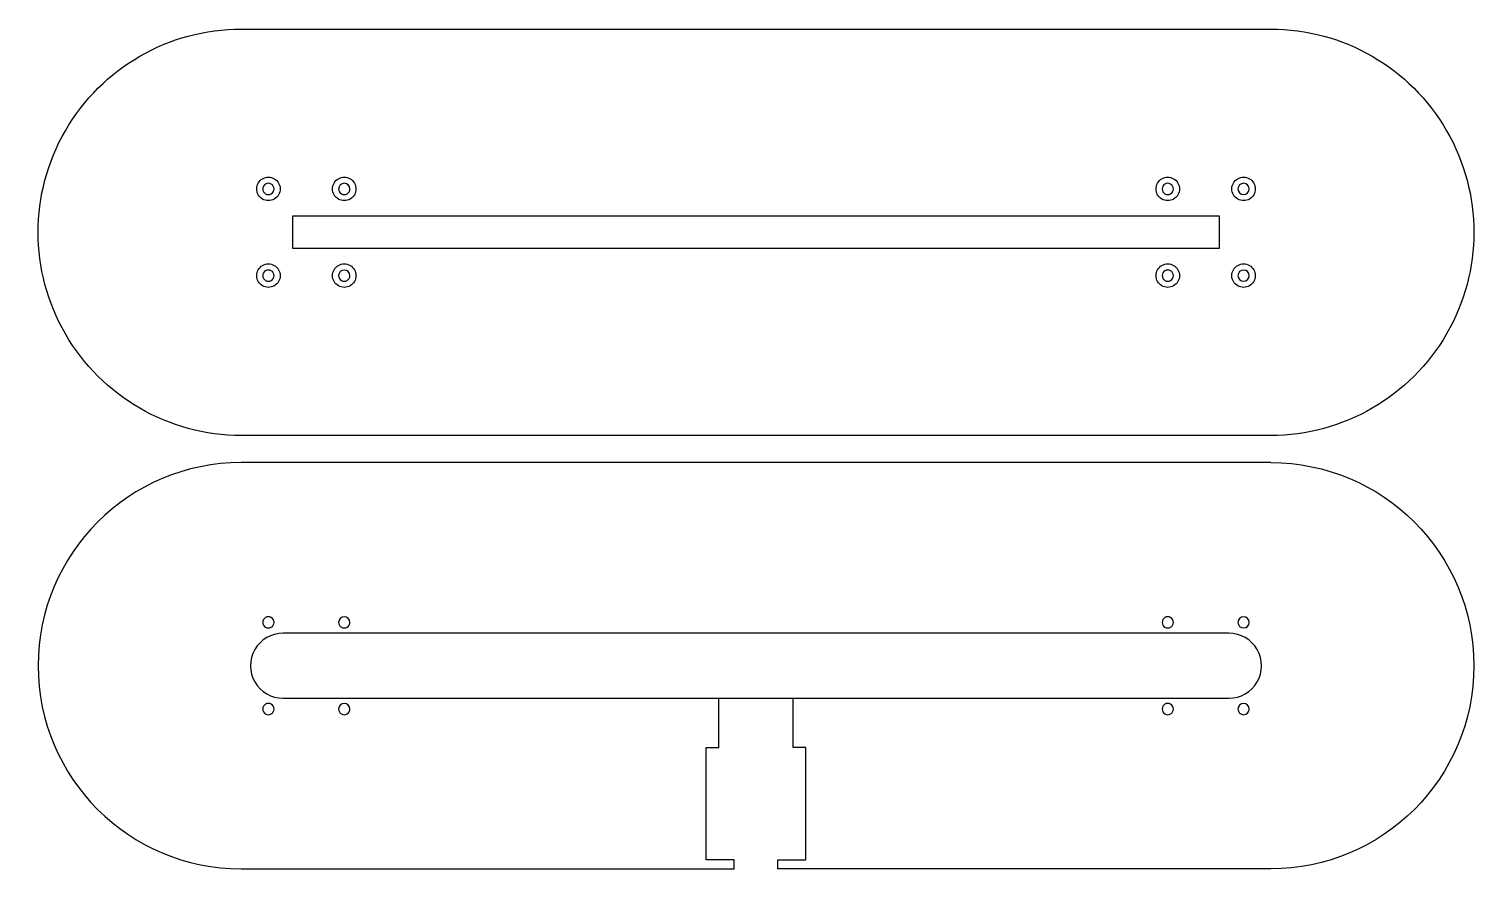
# Model space of a CAD drawing. Extents: x 4 to 542, y 5 to 160.
# Drawn here: x 273.7 to 542, y 5.3 to 160.3 of the extents above; entities that cross this region are included whole.
import ezdxf

# ---------------------------------------------------------------- set-up
doc = ezdxf.new("R2010")
doc.units = 0
doc.layers.get('0').update_dxf_attribs({"linetype": 'CONTINUOUS'})

msp = doc.modelspace()

# ---------------------------------------------------------------- linework, layer by layer
at = {"color": 5}
for p, q in [((312.83788, 160.349886), (502.8382, 160.349886)), ((318.873494, 130.849886), (318.873494, 130.849886)), ((320.003602, 130.849886), (320.003602, 130.849886)), ((332.873494, 130.849886), (332.873494, 130.849886)), ((334.003602, 130.849886), (334.003602, 130.849886)), ((484.873494, 130.849886), (484.873494, 130.849886)), ((486.003602, 130.849886), (486.003602, 130.849886)), ((498.873494, 130.849886), (498.873494, 130.849886)), ((500.003602, 130.849886), (500.003602, 130.849886)), ((322.33853, 119.825374), (322.33853, 125.874398)), ((322.33853, 125.874398), (493.33755, 125.874398)), ((493.33755, 125.874398), (493.33755, 119.825374)), ((493.33755, 119.825374), (322.33853, 119.825374)), ((318.873494, 114.849886), (318.873494, 114.849886)), ((320.003602, 114.849886), (320.003602, 114.849886)), ((332.873494, 114.849886), (332.873494, 114.849886)), ((334.003602, 114.849886), (334.003602, 114.849886)), ((484.873494, 114.849886), (484.873494, 114.849886)), ((486.003602, 114.849886), (486.003602, 114.849886)), ((498.873494, 114.849886), (498.873494, 114.849886)), ((500.003602, 114.849886), (500.003602, 114.849886)), ((502.8382, 80.349886), (312.83788, 80.349886)), ((318.873494, 50.849886), (318.873494, 50.849886)), ((332.873494, 50.849886), (332.873494, 50.849886)), ((484.873494, 50.849886), (484.873494, 50.849886)), ((498.873494, 50.849886), (498.873494, 50.849886)), ((320.53788, 36.849886), (495.1382, 36.849886)), ((318.873494, 34.849886), (318.873494, 34.849886)), ((332.873494, 34.849886), (332.873494, 34.849886)), ((484.873494, 34.849886), (484.873494, 34.849886)), ((498.873494, 34.849886), (498.873494, 34.849886)), ((398.6382, 6.999886), (398.6382, 27.744946)), ((398.6382, 27.744946), (400.97579, 27.744946)), ((417.0382, 27.744946), (414.72293, 27.744946)), ((417.0382, 6.999886), (417.0382, 27.744946)), ((403.8382, 6.999886), (398.6382, 6.999886)), ((403.8382, 5.349886), (403.8382, 6.999886)), ((411.8382, 5.349886), (411.8382, 6.999886)), ((411.8382, 6.999886), (417.0382, 6.999886)), ((312.8382, 5.349886), (403.8382, 5.349886)), ((502.83788, 5.349886), (411.8382, 5.349886))]:
    msp.add_line(p, q, dxfattribs=at)
for points in [[(280.362007, 141.599748), (287.060688, 153.202317), (299.44042, 160.349829), (312.83788, 160.349886)], [(502.8382, 160.349886), (516.23566, 160.349829), (528.615392, 153.202317), (535.314073, 141.599748)], [(280.362167, 104.099748), (273.663388, 115.70226), (273.663327, 129.997179), (280.362007, 141.599748)], [(535.314073, 141.599748), (542.012753, 129.997179), (542.012692, 115.70226), (535.313913, 104.099748)], [(315.672798, 130.849886), (315.672798, 131.62351), (316.085521, 132.338368), (316.755499, 132.72518)], [(316.755499, 132.72518), (317.425477, 133.111992), (318.250923, 133.111992), (318.920901, 132.72518)], [(317.320553, 131.746477), (317.000232, 131.56154), (316.802906, 131.219761), (316.802906, 130.849886)], [(318.355847, 131.746477), (318.035526, 131.931415), (317.640874, 131.931415), (317.320553, 131.746477)], [(318.873494, 130.849886), (318.873494, 131.219761), (318.676168, 131.56154), (318.355847, 131.746477)], [(318.920901, 132.72518), (319.590879, 132.338368), (320.003602, 131.62351), (320.003602, 130.849886)], [(329.672798, 130.849886), (329.672798, 131.62351), (330.085521, 132.338368), (330.755499, 132.72518)], [(330.755499, 132.72518), (331.425477, 133.111992), (332.250923, 133.111992), (332.920901, 132.72518)], [(331.8382, 131.88518), (331.266423, 131.88518), (330.802906, 131.421663), (330.802906, 130.849886)], [(332.873494, 130.849886), (332.873494, 131.421663), (332.409977, 131.88518), (331.8382, 131.88518)], [(332.920901, 132.72518), (333.590879, 132.338368), (334.003602, 131.62351), (334.003602, 130.849886)], [(481.672798, 130.849886), (481.672798, 131.62351), (482.085521, 132.338368), (482.755499, 132.72518)], [(482.755499, 132.72518), (483.425477, 133.111992), (484.250923, 133.111992), (484.920901, 132.72518)], [(483.320553, 131.746477), (483.000232, 131.56154), (482.802906, 131.219761), (482.802906, 130.849886)], [(484.355847, 131.746477), (484.035526, 131.931415), (483.640874, 131.931415), (483.320553, 131.746477)], [(484.873494, 130.849886), (484.873494, 131.219761), (484.676168, 131.56154), (484.355847, 131.746477)], [(484.920901, 132.72518), (485.590879, 132.338368), (486.003602, 131.62351), (486.003602, 130.849886)], [(495.672798, 130.849886), (495.672798, 131.62351), (496.085521, 132.338368), (496.755499, 132.72518)], [(496.755499, 132.72518), (497.425477, 133.111992), (498.250923, 133.111992), (498.920901, 132.72518)], [(497.8382, 131.88518), (497.266423, 131.88518), (496.802906, 131.421663), (496.802906, 130.849886)], [(498.873494, 130.849886), (498.873494, 131.421663), (498.409977, 131.88518), (497.8382, 131.88518)], [(498.920901, 132.72518), (499.590879, 132.338368), (500.003602, 131.62351), (500.003602, 130.849886)], [(316.755499, 128.974593), (316.085521, 129.361405), (315.672798, 130.076263), (315.672798, 130.849886)], [(318.920901, 128.974593), (318.250923, 128.587781), (317.425477, 128.587781), (316.755499, 128.974593)], [(316.802906, 130.849886), (316.802906, 130.480011), (317.000232, 130.138233), (317.320553, 129.953295)], [(317.320553, 129.953295), (317.640874, 129.768358), (318.035526, 129.768358), (318.355847, 129.953295)], [(318.355847, 129.953295), (318.676168, 130.138233), (318.873494, 130.480011), (318.873494, 130.849886)], [(320.003602, 130.849886), (320.003602, 130.076263), (319.590879, 129.361405), (318.920901, 128.974593)], [(330.755499, 128.974593), (330.085521, 129.361405), (329.672798, 130.076263), (329.672798, 130.849886)], [(332.920901, 128.974593), (332.250923, 128.587781), (331.425477, 128.587781), (330.755499, 128.974593)], [(330.802906, 130.849886), (330.802906, 130.480011), (331.000232, 130.138233), (331.320553, 129.953295)], [(331.320553, 129.953295), (331.640874, 129.768358), (332.035526, 129.768358), (332.355847, 129.953295)], [(332.355847, 129.953295), (332.676168, 130.138233), (332.873494, 130.480011), (332.873494, 130.849886)], [(334.003602, 130.849886), (334.003602, 130.076263), (333.590879, 129.361405), (332.920901, 128.974593)], [(482.755499, 128.974593), (482.085521, 129.361405), (481.672798, 130.076263), (481.672798, 130.849886)], [(484.920901, 128.974593), (484.250923, 128.587781), (483.425477, 128.587781), (482.755499, 128.974593)], [(482.802906, 130.849886), (482.802906, 130.480011), (483.000232, 130.138233), (483.320553, 129.953295)], [(483.320553, 129.953295), (483.640874, 129.768358), (484.035526, 129.768358), (484.355847, 129.953295)], [(484.355847, 129.953295), (484.676168, 130.138233), (484.873494, 130.480011), (484.873494, 130.849886)], [(486.003602, 130.849886), (486.003602, 130.076263), (485.590879, 129.361405), (484.920901, 128.974593)], [(496.755499, 128.974593), (496.085521, 129.361405), (495.672798, 130.076263), (495.672798, 130.849886)], [(498.920901, 128.974593), (498.250923, 128.587781), (497.425477, 128.587781), (496.755499, 128.974593)], [(496.802906, 130.849886), (496.802906, 130.278109), (497.266423, 129.814593), (497.8382, 129.814593)], [(497.8382, 129.814593), (498.409977, 129.814593), (498.873494, 130.278109), (498.873494, 130.849886)], [(500.003602, 130.849886), (500.003602, 130.076263), (499.590879, 129.361405), (498.920901, 128.974593)], [(315.672798, 114.849886), (315.672798, 115.62351), (316.085521, 116.338368), (316.755499, 116.72518)], [(316.755499, 116.72518), (317.425477, 117.111992), (318.250923, 117.111992), (318.920901, 116.72518)], [(317.320553, 115.746477), (317.000232, 115.56154), (316.802906, 115.219761), (316.802906, 114.849886)], [(318.355847, 115.746477), (318.035526, 115.931415), (317.640874, 115.931415), (317.320553, 115.746477)], [(318.873494, 114.849886), (318.873494, 115.219761), (318.676168, 115.56154), (318.355847, 115.746477)], [(318.920901, 116.72518), (319.590879, 116.338368), (320.003602, 115.62351), (320.003602, 114.849886)], [(329.672798, 114.849886), (329.672798, 115.62351), (330.085521, 116.338368), (330.755499, 116.72518)], [(330.755499, 116.72518), (331.425477, 117.111992), (332.250923, 117.111992), (332.920901, 116.72518)], [(331.8382, 115.88518), (331.266423, 115.88518), (330.802906, 115.421663), (330.802906, 114.849886)], [(332.873494, 114.849886), (332.873494, 115.421663), (332.409977, 115.88518), (331.8382, 115.88518)], [(332.920901, 116.72518), (333.590879, 116.338368), (334.003602, 115.62351), (334.003602, 114.849886)], [(481.672798, 114.849886), (481.672798, 115.62351), (482.085521, 116.338368), (482.755499, 116.72518)], [(482.755499, 116.72518), (483.425477, 117.111992), (484.250923, 117.111992), (484.920901, 116.72518)], [(483.320553, 115.746477), (483.000232, 115.56154), (482.802906, 115.219761), (482.802906, 114.849886)], [(484.355847, 115.746477), (484.035526, 115.931415), (483.640874, 115.931415), (483.320553, 115.746477)], [(484.873494, 114.849886), (484.873494, 115.219761), (484.676168, 115.56154), (484.355847, 115.746477)], [(484.920901, 116.72518), (485.590879, 116.338368), (486.003602, 115.62351), (486.003602, 114.849886)], [(495.672798, 114.849886), (495.672798, 115.62351), (496.085521, 116.338368), (496.755499, 116.72518)], [(496.755499, 116.72518), (497.425477, 117.111992), (498.250923, 117.111992), (498.920901, 116.72518)], [(497.8382, 115.88518), (497.266423, 115.88518), (496.802906, 115.421663), (496.802906, 114.849886)], [(498.873494, 114.849886), (498.873494, 115.421663), (498.409977, 115.88518), (497.8382, 115.88518)], [(498.920901, 116.72518), (499.590879, 116.338368), (500.003602, 115.62351), (500.003602, 114.849886)], [(316.755499, 112.974593), (316.085521, 113.361405), (315.672798, 114.076263), (315.672798, 114.849886)], [(318.920901, 112.974593), (318.250923, 112.587781), (317.425477, 112.587781), (316.755499, 112.974593)], [(316.802906, 114.849886), (316.802906, 114.480011), (317.000232, 114.138233), (317.320553, 113.953295)], [(317.320553, 113.953295), (317.640874, 113.768358), (318.035526, 113.768358), (318.355847, 113.953295)], [(318.355847, 113.953295), (318.676168, 114.138233), (318.873494, 114.480011), (318.873494, 114.849886)], [(320.003602, 114.849886), (320.003602, 114.076263), (319.590879, 113.361405), (318.920901, 112.974593)], [(330.755499, 112.974593), (330.085521, 113.361405), (329.672798, 114.076263), (329.672798, 114.849886)], [(332.920901, 112.974593), (332.250923, 112.587781), (331.425477, 112.587781), (330.755499, 112.974593)], [(330.802906, 114.849886), (330.802906, 114.480011), (331.000232, 114.138233), (331.320553, 113.953295)], [(331.320553, 113.953295), (331.640874, 113.768358), (332.035526, 113.768358), (332.355847, 113.953295)], [(332.355847, 113.953295), (332.676168, 114.138233), (332.873494, 114.480011), (332.873494, 114.849886)], [(334.003602, 114.849886), (334.003602, 114.076263), (333.590879, 113.361405), (332.920901, 112.974593)], [(482.755499, 112.974593), (482.085521, 113.361405), (481.672798, 114.076263), (481.672798, 114.849886)], [(484.920901, 112.974593), (484.250923, 112.587781), (483.425477, 112.587781), (482.755499, 112.974593)], [(482.802906, 114.849886), (482.802906, 114.480011), (483.000232, 114.138233), (483.320553, 113.953295)], [(483.320553, 113.953295), (483.640874, 113.768358), (484.035526, 113.768358), (484.355847, 113.953295)], [(484.355847, 113.953295), (484.676168, 114.138233), (484.873494, 114.480011), (484.873494, 114.849886)], [(486.003602, 114.849886), (486.003602, 114.076263), (485.590879, 113.361405), (484.920901, 112.974593)], [(496.755499, 112.974593), (496.085521, 113.361405), (495.672798, 114.076263), (495.672798, 114.849886)], [(498.920901, 112.974593), (498.250923, 112.587781), (497.425477, 112.587781), (496.755499, 112.974593)], [(496.802906, 114.849886), (496.802906, 114.278109), (497.266423, 113.814593), (497.8382, 113.814593)], [(497.8382, 113.814593), (498.409977, 113.814593), (498.873494, 114.278109), (498.873494, 114.849886)], [(500.003602, 114.849886), (500.003602, 114.076263), (499.590879, 113.361405), (498.920901, 112.974593)], [(312.8382, 85.349886), (299.44074, 85.349829), (287.060947, 92.497236), (280.362167, 104.099748)], [(535.313913, 104.099748), (528.615133, 92.497236), (516.23534, 85.349829), (502.83788, 85.349886)], [(502.83788, 85.349886), (502.83788, 85.349886), (312.8382, 85.349886), (312.8382, 85.349886)], [(312.83788, 80.349886), (292.12719, 80.349798), (275.33797, 63.560406), (275.33806, 42.849726)], [(502.8382, 80.349886), (523.54889, 80.349798), (540.33811, 63.560406), (540.33802, 42.849726)], [(317.320553, 51.746477), (317.000232, 51.56154), (316.802906, 51.219761), (316.802906, 50.849886)], [(318.355847, 51.746477), (318.035526, 51.931415), (317.640874, 51.931415), (317.320553, 51.746477)], [(318.873494, 50.849886), (318.873494, 51.219761), (318.676168, 51.56154), (318.355847, 51.746477)], [(331.8382, 51.88518), (331.266423, 51.88518), (330.802906, 51.421663), (330.802906, 50.849886)], [(332.873494, 50.849886), (332.873494, 51.421663), (332.409977, 51.88518), (331.8382, 51.88518)], [(483.320553, 51.746477), (483.000232, 51.56154), (482.802906, 51.219761), (482.802906, 50.849886)], [(484.355847, 51.746477), (484.035526, 51.931415), (483.640874, 51.931415), (483.320553, 51.746477)], [(484.873494, 50.849886), (484.873494, 51.219761), (484.676168, 51.56154), (484.355847, 51.746477)], [(497.8382, 51.88518), (497.266423, 51.88518), (496.802906, 51.421663), (496.802906, 50.849886)], [(498.873494, 50.849886), (498.873494, 51.421663), (498.409977, 51.88518), (497.8382, 51.88518)], [(320.5382, 48.849886), (318.394606, 48.849944), (316.413814, 47.706403), (315.341968, 45.850025)], [(316.802906, 50.849886), (316.802906, 50.480011), (317.000232, 50.138233), (317.320553, 49.953295)], [(317.320553, 49.953295), (317.640874, 49.768358), (318.035526, 49.768358), (318.355847, 49.953295)], [(318.355847, 49.953295), (318.676168, 50.138233), (318.873494, 50.480011), (318.873494, 50.849886)], [(495.13788, 48.849886), (495.13788, 48.849886), (320.5382, 48.849886), (320.5382, 48.849886)], [(330.802906, 50.849886), (330.802906, 50.480011), (331.000232, 50.138233), (331.320553, 49.953295)], [(331.320553, 49.953295), (331.640874, 49.768358), (332.035526, 49.768358), (332.355847, 49.953295)], [(332.355847, 49.953295), (332.676168, 50.138233), (332.873494, 50.480011), (332.873494, 50.849886)], [(482.802906, 50.849886), (482.802906, 50.480011), (483.000232, 50.138233), (483.320553, 49.953295)], [(483.320553, 49.953295), (483.640874, 49.768358), (484.035526, 49.768358), (484.355847, 49.953295)], [(484.355847, 49.953295), (484.676168, 50.138233), (484.873494, 50.480011), (484.873494, 50.849886)], [(500.334112, 45.850025), (499.262266, 47.706403), (497.281474, 48.849944), (495.13788, 48.849886)], [(496.802906, 50.849886), (496.802906, 50.278109), (497.266423, 49.814593), (497.8382, 49.814593)], [(497.8382, 49.814593), (498.409977, 49.814593), (498.873494, 50.278109), (498.873494, 50.849886)], [(315.341968, 45.850025), (314.270121, 43.993647), (314.27006, 41.70646), (315.341808, 39.850025)], [(500.334272, 39.850025), (501.40602, 41.70646), (501.405959, 43.993647), (500.334112, 45.850025)], [(275.33806, 42.849726), (275.33814, 22.139046), (292.12751, 5.349796), (312.8382, 5.349886)], [(540.33802, 42.849726), (540.33794, 22.139046), (523.54857, 5.349796), (502.83788, 5.349886)], [(315.341808, 39.850025), (316.413555, 37.99359), (318.394286, 36.849944), (320.53788, 36.849886)], [(495.1382, 36.849886), (497.281794, 36.849944), (499.262525, 37.99359), (500.334272, 39.850025)], [(317.320553, 35.746477), (317.000232, 35.56154), (316.802906, 35.219761), (316.802906, 34.849886)], [(318.355847, 35.746477), (318.035526, 35.931415), (317.640874, 35.931415), (317.320553, 35.746477)], [(318.873494, 34.849886), (318.873494, 35.219761), (318.676168, 35.56154), (318.355847, 35.746477)], [(331.8382, 35.88518), (331.266423, 35.88518), (330.802906, 35.421663), (330.802906, 34.849886)], [(332.873494, 34.849886), (332.873494, 35.421663), (332.409977, 35.88518), (331.8382, 35.88518)], [(400.97579, 27.744946), (400.97579, 36.860746), (400.97579, 36.860746), (400.97579, 36.860746)], [(414.72293, 27.744946), (414.72293, 36.860746), (414.72293, 36.860746), (414.72293, 36.860746)], [(483.320553, 35.746477), (483.000232, 35.56154), (482.802906, 35.219761), (482.802906, 34.849886)], [(484.355847, 35.746477), (484.035526, 35.931415), (483.640874, 35.931415), (483.320553, 35.746477)], [(484.873494, 34.849886), (484.873494, 35.219761), (484.676168, 35.56154), (484.355847, 35.746477)], [(497.8382, 35.88518), (497.266423, 35.88518), (496.802906, 35.421663), (496.802906, 34.849886)], [(498.873494, 34.849886), (498.873494, 35.421663), (498.409977, 35.88518), (497.8382, 35.88518)], [(316.802906, 34.849886), (316.802906, 34.480011), (317.000232, 34.138233), (317.320553, 33.953295)], [(317.320553, 33.953295), (317.640874, 33.768358), (318.035526, 33.768358), (318.355847, 33.953295)], [(318.355847, 33.953295), (318.676168, 34.138233), (318.873494, 34.480011), (318.873494, 34.849886)], [(330.802906, 34.849886), (330.802906, 34.480011), (331.000232, 34.138233), (331.320553, 33.953295)], [(331.320553, 33.953295), (331.640874, 33.768358), (332.035526, 33.768358), (332.355847, 33.953295)], [(332.355847, 33.953295), (332.676168, 34.138233), (332.873494, 34.480011), (332.873494, 34.849886)], [(482.802906, 34.849886), (482.802906, 34.480011), (483.000232, 34.138233), (483.320553, 33.953295)], [(483.320553, 33.953295), (483.640874, 33.768358), (484.035526, 33.768358), (484.355847, 33.953295)], [(484.355847, 33.953295), (484.676168, 34.138233), (484.873494, 34.480011), (484.873494, 34.849886)], [(496.802906, 34.849886), (496.802906, 34.278109), (497.266423, 33.814593), (497.8382, 33.814593)], [(497.8382, 33.814593), (498.409977, 33.814593), (498.873494, 34.278109), (498.873494, 34.849886)]]:
    msp.add_open_spline(points, degree=3, dxfattribs=at)

doc.saveas('drawing.dxf')
